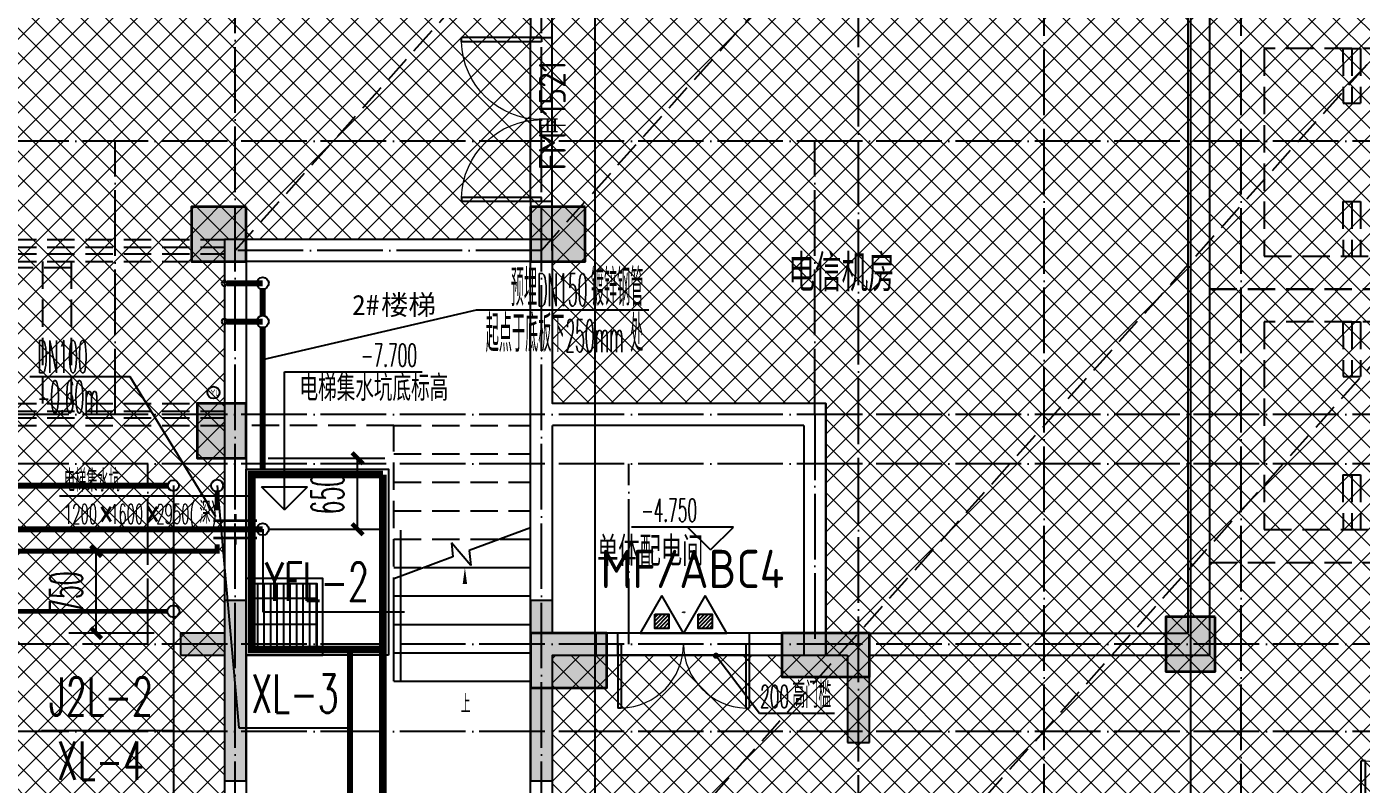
# Model space of a CAD drawing. Extents: x 27938 to 1507990, y 110129 to 923079.
# Drawn here: x 695102 to 707311, y 671979 to 678908 of the extents above; entities that cross this region are included whole.
import ezdxf
from ezdxf.xclip import XClip

# ---------------------------------------------------------------- set-up
doc = ezdxf.new("R2010")
doc.units = 0
doc.header["$LTSCALE"] = 1000
doc.header["$MEASUREMENT"] = 0
doc.header["$XCLIPFRAME"] = 0
for name, pattern in [('#P_--_20B1_001_t3$0$DASH', [0.35, 0.25, -0.1]), ('__DASH', [0.35, 0.25, -0.1]), ('DASH', [0.35, 0.25, -0.1]), ('DOTE', [2.4200000000000004, 2, -0.2, 0.02, -0.2])]:
    doc.linetypes.add(name, pattern=pattern)
for name, color, linetype in [('----建筑底图', 8, 'Continuous'), ('COLUMN', 9, 'Continuous'), ('DIM_ELEV', 3, 'Continuous'), ('DIM_LEAD', 3, 'Continuous'), ('DIM_SYMB', 3, 'Continuous'), ('DIM_不分区消火栓', 1, 'Continuous'), ('DIM_压力废', 3, 'Continuous'), ('DIM_废水', 31, 'Continuous'), ('DIM_给水', 3, 'Continuous'), ('DOOR_FIRE', 4, 'Continuous'), ('DOOR_FIRE_TEXT', 7, 'Continuous'), ('DOTE', 1, 'Continuous'), ('EQUIP_污水', 7, 'Continuous'), ('EQUIP_消防', 7, 'Continuous'), ('EQUIP_灭火器', 7, 'Continuous'), ('HS-A-停车位（标准）', 9, 'Continuous'), ('HS-A-墙-砖', 2, 'Continuous'), ('PIPE-不分区消火栓', 1, 'TG_X'), ('PIPE-压力废', 31, 'YF'), ('PIPE-废水', 31, 'TG_F'), ('PIPE-给水中', 72, 'J2'), ('PUB_HATCH', 8, 'Continuous'), ('PUB_TEXT', 4, 'Continuous'), ('STAIR', 2, 'Continuous'), ('TEXT_灭火器', 7, 'Continuous'), ('TWT_DIM', 3, 'Continuous'), ('TWT_LEAD', 3, 'Continuous'), ('VALVE_污水', 7, 'Continuous'), ('VPIPE-不分区消火栓', 1, 'Continuous'), ('VPIPE-压力废', 31, 'YF'), ('VPIPE-废水', 31, 'Continuous'), ('VPIPE-给水中', 72, 'J2'), ('VPIPE-雨水', 4, 'Y'), ('WALL', 9, 'Continuous'), ('WINDOW', 4, 'Continuous'), ('人防集水坑', 11, 'Continuous'), ('排水', 155, 'Continuous')]:
    doc.layers.add(name, color=color, linetype=linetype)
doc.layers.add('填充', color=251, linetype='Continuous', lineweight=5)
doc.layers.add('砼柱', color=2, linetype='Continuous', lineweight=35)
doc.styles.add('_TCH_DIM', font='SIMPLEX.shx', dxfattribs={"width": 0.7, "bigfont": 'GBCBIG.shx'})
doc.styles.add('_TCH_DIM_T3', font='SIMPLEX.shx', dxfattribs={"width": 0.4941176470588236, "bigfont": 'GBCBIG.shx'})
doc.styles.add('_TCH_WINDOW', font='SIMPLEX.shx', dxfattribs={"width": 0.7, "height": 3.5, "bigfont": 'GBCBIG.shx'})
doc.styles.add('_TWT_SERIAL', font='SIMPLEX', dxfattribs={"width": 0.8, "height": 3.5, "bigfont": 'HZTXT'})
doc.styles.get("Standard").update_dxf_attribs({"font": 'gbenor.shx', "bigfont": 'gbcbig.shx'})
doc.styles.add('TG_LINETYPE', font='SIMPLEX', dxfattribs={"width": 0.8, "height": 3, "bigfont": 'HZTXT'})
doc.styles.add('黑体', font='simhei.ttf')
doc.linetypes.add('J2', pattern='A,3,-0.2,["J2",Standard,S=0.25,R=0,X=-0.1,Y=-0.115],-0.35', length=3.55)
doc.linetypes.add('TG_F', pattern='A,2,-0.3,["F",TG_LINETYPE,S=0.1,R=0,X=-0.23,Y=-0.15],0', length=2.3)
doc.linetypes.add('TG_X', pattern='A,2,-0.229,["X",TG_LINETYPE,S=0.1,R=0,X=-0.229,Y=-0.15],0', length=2.229)
doc.linetypes.add('Y', pattern='A,3,-0.2,["Y",Standard,S=0.25,R=0,X=-0.1,Y=-0.115],-0.2', length=3.4)
doc.linetypes.add('YF', pattern='A,3,-0.2,["YF",Standard,S=0.25,R=0,X=-0.1,Y=-0.115],-0.35', length=3.55)
doc.dimstyles.new('_TWT_ARCH&&100', dxfattribs={"dimtxt": 297.5, "dimasz": 100, "dimexe": 250, "dimexo": 300, "dimgap": 126.25, "dimtad": 1, "dimdec": 0, "dimzin": 0, "dimdsep": 46, "dimtxsty": '_TCH_DIM_T3', "dimblk": 'ARCHTICK', "dimcen": 0.09, "dimclrt": 7, "dimazin": 2, "dimtfac": 1, "dimtdec": 0, "dimtix": 1, "dimtmove": 2, "dimatfit": 3, "dimfxl": 1, "dimtolj": 1, "dimtzin": 0, "dimarcsym": 0})

# ---------------------------------------------------------------- blocks, each defined once
blk = doc.blocks.new('A$C25A378E3')
at = {"layer": 'HS-A-停车位（标准）', "color": 0, "linetype": 'DASH'}
for p, q in [((299.9288666398497, 4280.200665866025), (299.9276344913524, 4120.200664976728)), ((299.9288666398497, 4280.200665866025), (799.9285807174165, 4280.00894703425)), ((799.9285807174165, 4280.00894703425), (799.9273485837039, 4120.008946264163)), ((1699.929113851395, 4280.193678615266), (1699.927881702897, 4120.19367778569)), ((1699.929113851395, 4280.193678615266), (2199.928827928961, 4280.001959843212)), ((2199.928827928961, 4280.001959843212), (2199.927595795365, 4120.001958953799)), ((299.9282505712472, 4200.200665451237), (799.9279646449722, 4200.00894667895)), ((1699.928497782676, 4200.193678200361), (2199.928211856517, 4200.001959428308)), ((299.9276344913524, 4120.200664976728), (799.9273485837039, 4120.008946264163)), ((1699.927881702897, 4120.19367778569), (2199.927595795365, 4120.001958953799)), ((300.0205537431175, 1700.046125917463), (-199.9740653929766, 2550.049336581258)), ((2200.020893819514, 1700.035927985562), (2700.026429273654, 2550.032717227354))]:
    blk.add_line(p, q, dxfattribs=at)
for points in [[(1.164153218269348e-10, 5499.999999999884), (2499.999999842257, 5499.971898506512), (2499.938176556607, -0.02810114610474557), (-0.06182328553404659, 3.472669050097466e-07)], [(299.9943796824664, 4999.996627852321), (2199.994379562442, 4999.975270717288), (2199.938176575466, -0.02472896687686443), (299.9381766954903, -0.003371831844560802)]]:
    blk.add_lwpolyline(points, close=True, dxfattribs=at)
blk = doc.blocks.new('GFDGFSDFGD')
at = {"layer": 'PUB_HATCH'}
for points in [[(456616.6242655183, 374623.7242225614), (456616.6242654981, 373473.7248242935), (456816.624265223, 373473.7248242934), (456816.6242654804, 375123.7248242187), (456616.624265801, 375123.7248242187), (456616.6242662019, 374823.7242225614), (456216.6242662019, 374823.7242225614), (456216.6242662019, 374623.7242225614)], [(459616.6248536643, 374623.7242225614), (460016.6248529807, 374623.7242225614), (460016.6248529807, 374823.7242225614), (459616.6248529807, 374823.7242225614), (459616.6248533645, 375123.7248241485), (459416.6248537279, 375123.7248241486), (459416.6248539787, 373473.7248243818), (459616.6248536407, 373473.7248243819)], [(461916.709151936, 374823.7249912273), (461916.7092202038, 374623.7240320508), (462316.6248621864, 374623.7242368265), (462316.6248093613, 373823.7245942427), (462516.6239908519, 373823.7238780342), (462516.6245610018, 374823.7248459149)]]:
    blk.add_hatch(color=0, dxfattribs=at).paths.add_polyline_path(points)
at = {"layer": 'COLUMN', "color": 0}
for p, q in [((456816.6242654804, 375123.7248242187), (456616.624265801, 375123.7248242187)), ((456616.624265801, 375123.7248242187), (456616.6242662019, 374823.7242225614)), ((456816.624265223, 373473.7248242934), (456816.6242654804, 375123.7248242187)), ((459616.6248533645, 375123.7248241485), (459416.6248537279, 375123.7248241486)), ((459416.6248537279, 375123.7248241486), (459416.6248539787, 373473.7248243818)), ((459616.6248529807, 374823.7242225614), (459616.6248533645, 375123.7248241485)), ((456616.6242662019, 374823.7242225614), (456216.6242662019, 374823.7242225614)), ((456216.6242662019, 374823.7242225614), (456216.6242662019, 374623.7242225614)), ((460016.6248529807, 374823.7242225614), (459616.6248529807, 374823.7242225614)), ((460016.6248529807, 374623.7242225614), (460016.6248529807, 374823.7242225614)), ((461916.709151936, 374823.7249912273), (461916.7092202038, 374623.7240320508)), ((462516.6245610018, 374823.7248459149), (461916.709151936, 374823.7249912273)), ((462516.6239908519, 373823.7238780342), (462516.6245610018, 374823.7248459149)), ((456216.6242662019, 374623.7242225614), (456616.6242655183, 374623.7242225614)), ((456616.6242655183, 374623.7242225614), (456616.6242654981, 373473.7248242935)), ((459616.6248536643, 374623.7242225614), (460016.6248529807, 374623.7242225614)), ((459616.6248536407, 373473.7248243819), (459616.6248536643, 374623.7242225614)), ((461916.7092202038, 374623.7240320508), (462316.6248621864, 374623.7242368265)), ((462316.6248621864, 374623.7242368265), (462316.6248093613, 373823.7245942427)), ((462316.6248093613, 373823.7245942427), (462516.6239908519, 373823.7238780342)), ((456616.6242654981, 373473.7248242935), (456816.624265223, 373473.7248242934)), ((459416.6248539787, 373473.7248243818), (459616.6248536407, 373473.7248243819))]:
    blk.add_line(p, q, dxfattribs=at)
blk = doc.blocks.new('FSFSFASFSFESFSEF')
at = {"layer": '人防集水坑', "linetype": '#P_--_20B1_001_t3$0$DASH'}
for points in [[(287066.5787021446, 762315.5335229032), (287066.5787021536, 762350.5335229018), (287101.5787021637, 762350.5335229032)], [(287066.5787021446, 762315.5335229032), (287101.5787021536, 762315.5335229018), (287101.5787021637, 762350.5335229032)], [(287066.5787021446, 760715.5335229153), (287101.5787021536, 760715.5335229018), (287101.5787021637, 760680.5335229153)], [(287066.5787021446, 760715.5335229153), (287066.5787021536, 760680.5335229018), (287101.5787021637, 760680.5335229153)]]:
    blk.add_hatch(color=0, dxfattribs=at).paths.add_polyline_path(points)
at = {"layer": '人防集水坑', "ltscale": 0.8}
h = blk.add_hatch(dxfattribs=at)
h.set_pattern_fill('GRATE', color=0, scale=75, style=0)
h.set_pattern_definition([(270, (-806039.3574039747, 23438904.07928268), (59.53125, -1.822618869043522e-14), []), (360, (-806039.3574039747, 23438904.07928268), (8.748522416193854e-14, 238.125), [])])
h.paths.add_polyline_path([(286466.5787021541, 761315.5335229017), (287066.5787021541, 761315.5335229017), (287066.5787021541, 760715.5335229017), (286466.5787021541, 760715.5335229017)])
at = {"layer": '人防集水坑', "color": 0, "linetype": '#P_--_20B1_001_t3$0$DASH', "ltscale": 0.5, "const_width": 70}
for points in [[(285866.5787021536, 762315.5335229016), (287066.5787021536, 762315.5335229018)], [(285866.5787021532, 760715.5335229019), (285866.5787021532, 762315.5335229019)], [(287066.5787021536, 760715.5335229018), (287066.5787021536, 762315.5335229018)], [(285866.5787021536, 760715.5335229018), (286166.5787021536, 760715.5335229018)], [(286166.5787021536, 760715.5335229018), (287066.5787021536, 760715.5335229018)]]:
    blk.add_lwpolyline(points, dxfattribs=at)
at = {"layer": '人防集水坑', "color": 0}
for points in [[(287116.5787021541, 760665.5335229017), (286416.5787021541, 760665.5335229017), (286416.5787021541, 761365.5335229017), (287116.5787021541, 761365.5335229017)], [(287066.5787021541, 760715.5335229017), (286466.5787021541, 760715.5335229017), (286466.5787021541, 761315.5335229017), (287066.5787021541, 761315.5335229017)]]:
    blk.add_lwpolyline(points, close=True, dxfattribs=at)
at = {"layer": '排水', "color": 0}
blk.add_lwpolyline([(285816.5787021536, 760665.5335229018), (287116.5787021536, 760665.5335229018), (287116.5787021534, 762365.5335229018), (285816.5787021534, 762365.5335229018)], close=True, dxfattribs=at)
blk = doc.blocks.new('DFBFBFBGF')
at = {"layer": 'STAIR', "color": 0, "linetype": '#P_--_20B1_001_t3$0$DASH'}
for p, q in [((293136.325158803, 754230.1456084143), (287316.5787030022, 754230.1456084143)), ((293136.3251588018, 754030.1456084143), (293136.325158803, 754230.1456084143)), ((293136.3251588031, 754160.1456084616), (287316.5787030022, 754160.1456084708)), ((293136.3251588029, 754100.1456084616), (287316.5787030022, 754100.1456084704)), ((293136.3251588018, 754030.1456084143), (287316.5787030022, 754030.1456084145)), ((293136.325158803, 754030.1456084299), (288716.325158803, 754030.1456084299)), ((288716.325158803, 752730.1456084299), (288716.325158803, 754030.1456084299)), ((288976.325158803, 752730.1456084299), (288976.325158803, 754030.1456084299)), ((289236.325158803, 752730.1456084299), (289236.325158803, 754030.1456084299)), ((289496.325158803, 752730.1456084299), (289496.325158803, 754030.1456084299)), ((289756.325158803, 752730.1456084299), (289756.325158803, 754030.1456084299)), ((290016.325158803, 752730.1456084299), (290016.325158803, 754030.1456084299)), ((290276.325158803, 752730.1456084299), (290276.325158803, 754030.1456084299)), ((290536.325158803, 752730.1456084299), (290536.325158803, 754030.1456084299)), ((290796.325158803, 752730.1456084299), (290796.325158803, 754030.1456084299)), ((291056.325158803, 752730.1456084299), (291056.325158803, 754030.1456084299)), ((291316.325158803, 752730.1456084299), (291316.325158803, 754030.1456084299)), ((291576.325158803, 752730.1456084299), (291576.325158803, 754030.1456084299)), ((291836.325158803, 752730.1456084299), (291836.325158803, 754030.1456084299)), ((292096.325158803, 752730.1456084299), (292096.325158803, 754030.1456084299)), ((292356.325158803, 752730.1456084299), (292356.325158803, 754030.1456084299)), ((292616.325158803, 752730.1456084299), (292616.325158803, 754030.1456084299)), ((292876.325158803, 752730.1456084299), (292876.325158803, 754030.1456084299)), ((293136.325158803, 752730.1456084299), (293136.325158803, 754030.1456084299)), ((288716.325158803, 753970.1456084145), (293136.3251588018, 753970.1456083918)), ((293136.325158803, 752730.1456083826), (287316.5787030022, 752730.1456085002)), ((293136.3251588031, 752660.1456084299), (287316.5787030022, 752660.1456085349)), ((293136.325158803, 752730.1456084299), (288716.325158803, 752730.1456084299)), ((293136.3251588018, 752530.1456083826), (293136.325158803, 752730.1456083826)), ((293136.3251588029, 752600.1456084299), (287316.5787030022, 752600.1456085352)), ((293136.3251588018, 752530.1456083826), (287316.5787030022, 752530.1456085071))]:
    blk.add_line(p, q, dxfattribs=at)
blk.add_lwpolyline([(293136.325158803, 754230.1456084143), (294636.325158803, 754230.1456084143), (294636.325158803, 752530.1456083859), (293136.325158803, 752530.1456083859)], close=True, dxfattribs=at)
blk = doc.blocks.new('$DorLib2D$00000002')
at = {"color": 0}
for p, q in [((-0.5, -5.684341886080802e-17), (-0.5000000000000007, 0.4875)), ((-0.4750000000000007, 0.4875), (-0.5000000000000007, 0.4875)), ((-0.475, -2.842170943040401e-17), (-0.4750000000000007, 0.4875)), ((0.475, -2.842170943040401e-17), (0.4750000000000007, 0.4875)), ((0.4750000000000007, 0.4875), (0.5000000000000007, 0.4875)), ((0.5, -5.684341886080802e-17), (0.5000000000000007, 0.4875)), ((-0.5, -5.684341886080802e-17), (-0.475, -2.842170943040401e-17)), ((0.5, -5.684341886080802e-17), (0.475, -2.842170943040401e-17))]:
    blk.add_line(p, q, dxfattribs=at)
at = {"color": 0, "lineweight": 13}
for centre, start, end in [((-0.4875, -4.263256414560601e-17), 0, 88.53071641864632), ((0.4875, -4.263256414560601e-17), 91.4692835813537, 180)]:
    blk.add_arc(centre, 0.4875, start, end, dxfattribs=at)
blk = doc.blocks.new('A$C74D73064')
at = {"layer": 'PUB_HATCH'}
for points in [[(-33882.58693476149, 67722.2538045363), (-34382.58693476149, 67722.2538045363), (-34382.58693476149, 67222.2538045363), (-33882.58693476149, 67222.2538045363)], [(-30782.58693432517, 67722.2538045363), (-31282.58693432517, 67722.2538045363), (-31282.58693432517, 67222.2538045363), (-30782.58693432517, 67222.2538045363)], [(-33882.58693476149, 65922.2538045363), (-34332.58693476149, 65922.2538045363), (-34332.58693476149, 65422.2538045363), (-33882.58693476149, 65422.2538045363)], [(-25019.96489886742, 63972.2538045363), (-25469.96489886742, 63972.2538045363), (-25469.96489886742, 63472.2538045363), (-25019.96489886742, 63472.2538045363)], [(-30582.58698320482, 63822.25712303724), (-31282.58698320482, 63822.25712303724), (-31282.58698320482, 63322.25712303724), (-30582.58698320482, 63322.25712303724)], [(-28182.58698320482, 63822.25780798984), (-28982.58698320482, 63822.25780798984), (-28982.58698320482, 63422.25780798984), (-28182.58698320482, 63422.25780798984)]]:
    blk.add_hatch(color=0, dxfattribs=at).paths.add_polyline_path(points)
at = {"layer": '填充'}
h = blk.add_hatch(dxfattribs=at)
h.set_pattern_fill('ANSI37', color=0, scale=100, style=0)
h.set_pattern_definition([(45, (-58932.59737397294, 57522.26104246161), (-112.2532015133644, 112.2532015133644), []), (135, (-58932.59737397294, 57522.26104246161), (-112.2532015133644, -112.2532015133644), [])])
h.paths.add_polyline_path([(-28582.20772475161, 63622.2570350687), (-28582.20890245802, 65922.252540029), (-31082.20886589878, 65922.25773966254), (-31082.20886430296, 67422.25669230393), (-34082.20887118683, 67422.25669230393), (-34082.5505323289, 61422.52727940516), (-34382.55262216722, 61422.52582009928), (-34382.55222541018, 59622.25773173547), (-33932.5515145692, 59622.2577317995), (-33932.55151562626, 57522.26104230864), (-31232.5515145688, 57522.26104231901), (-31232.55151457246, 58222.25803410448), (-26482.5588239741, 58222.25908061885), (-26482.55882388545, 61422.52588570467), (-31082.54780066613, 61422.5036801016), (-31082.20886828407, 63622.25710920373)], flags=16)
h.paths.add_polyline_path([(-59182.59378983884, 67422.25693499309), (-59182.60076967761, 66022.25774936203), (-61682.59744094015, 66022.25774936262), (-61682.59688383213, 63622.25835219189), (-59082.59691299131, 63622.25281810621), (-59082.59639067558, 61422.52727955813), (-59382.5984805139, 61422.52582025225), (-59382.59808375686, 59622.25773188844), (-58932.59737291589, 59622.25773195247), (-58932.59737397294, 57522.26104246161), (-56232.59737291548, 57522.26104247198), (-56232.59737291915, 58222.25803425745), (-51482.60468232079, 58222.25908077182), (-51482.60468223214, 61422.52588585764), (-56082.59365901281, 61422.50368025457), (-56082.58671280812, 67422.25358231028)], flags=16)
h.paths.add_polyline_path([(-72082.59762963868, 70322.25773198775), (-18082.61076209735, 70322.25773198775), (-18082.61076209735, 50822.25773316459), (-72082.59762963868, 50822.25773316459)])
at = {"color": 0}
blk.add_lwpolyline([(-28582.20772475161, 63622.2570350687), (-28582.20890245802, 65922.252540029), (-31082.20886589878, 65922.25773966254), (-31082.20886430296, 67422.25669230393), (-34082.20887118683, 67422.25669230393), (-34082.5505323289, 61422.52727940516), (-34382.55262216722, 61422.52582009928), (-34382.55222541018, 59622.25773173547), (-33932.5515145692, 59622.2577317995), (-33932.55151562626, 57522.26104230864), (-31232.5515145688, 57522.26104231901), (-31232.55151457246, 58222.25803410448), (-26482.5588239741, 58222.25908061885), (-26482.55882388545, 61422.52588570467), (-31082.54780066613, 61422.5036801016), (-31082.20886828407, 63622.25710920373)], close=True, dxfattribs=at)
at = {"layer": 'DIM_ELEV', "color": 0}
for p, q in [((-33532.9594851174, 64951.38556551898), (-33532.9594851174, 66211.61942421296)), ((-33532.9594851174, 66211.61942421296), (-32272.53383629862, 66211.61942421296)), ((-33532.9594851174, 64951.38556551898), (-33742.9594851174, 65161.38556551898)), ((-33742.9594851174, 65161.38556551898), (-33322.9594851174, 65161.38556551898)), ((-33532.9594851174, 64951.38556551898), (-33322.9594851174, 65161.38556551898)), ((-29426.24286330177, 64792.87010538171), (-30357.1315248179, 64792.87010538171)), ((-29636.24286330177, 64582.87010538171), (-29846.24286330177, 64792.87010538171)), ((-29636.24286330177, 64582.87010538171), (-29426.24286330177, 64792.87010538171))]:
    blk.add_line(p, q, dxfattribs=at)
at = {"layer": 'DIM_LEAD', "color": 0}
for p, q in [((-34512.22745064838, 65075.22024828242), (-35591.79200682863, 65075.22024828242)), ((-33824.64661690179, 65075.22024828242), (-34512.22745064838, 65075.22024828242)), ((-29585.35390196886, 63615.69421424752), (-29187.36394216534, 63089.71394775994)), ((-29187.36394216534, 63089.71394775994), (-28501.32001659872, 63089.71394775994))]:
    blk.add_line(p, q, dxfattribs=at)
at = {"layer": 'DIM_LEAD', "color": 0, "const_width": 28}
for points in [[(-33810.64661690179, 65075.22024828242, 1), (-33838.64661690179, 65075.22024828242, 1)], [(-29593.80143584403, 63626.85840572867, 1), (-29576.90636809369, 63604.53002276636, 1)]]:
    blk.add_lwpolyline(points, format="xyb", close=True, dxfattribs=at)
at = {"layer": 'DIM_SYMB', "color": 0}
blk.add_lwpolyline([(-31882.39792849228, 63317.52165654267, 0, 0, 0), (-31882.40306981123, 64422.41310395161, 0, 40.00000000000001, 0), (-31882.40237182607, 64272.41310395323, 0, 0, 0)], format="xyseb", dxfattribs=at)
at = {"layer": 'DOOR_FIRE', "color": 0}
for p, q in [((-31282.59753496951, 67768.75677561574), (-31282.59753496951, 69268.75677561574)), ((-31082.59753496951, 67768.75677561574), (-31082.59753496951, 69268.75677561574))]:
    blk.add_line(p, q, dxfattribs=at)
at = {"layer": 'DOTE', "color": 0}
for p, q in [((-30694.96489887033, 128076.6066358481), (-30694.96489887033, 3986.254199284944)), ((-25244.96489887015, 128076.6066358481), (-25244.96489887015, 3986.254199284944))]:
    blk.add_line(p, q, dxfattribs=at)
at = {"layer": 'DOTE', "color": 0, "linetype": 'DOTE', "ltscale": 0.3}
for p, q in [((-31182.39232287736, 67322.52273385518), (-33982.39232719713, 67322.52273385506)), ((-28682.21656736353, 65822.25162266544), (-28682.21656736353, 63722.2516012796))]:
    blk.add_line(p, q, dxfattribs=at)
at = {"layer": 'HS-A-墙-砖', "color": 0}
for p, q in [((-25069.96489891288, 69669.25646165188), (-25069.96489891288, 63622.25448247911)), ((-31282.59753496942, 69469.25646165188), (-31282.59753496948, 69268.75677561552)), ((-31082.59753496959, 69268.75677561552), (-31082.59753496944, 69469.2564616519)), ((-25269.96489891285, 69469.2564616519), (-25269.96489891285, 63822.25454765284)), ((-31282.59753496948, 69268.75677561552), (-31082.59753496959, 69268.75677561552)), ((-31082.59753496963, 67768.75677561581), (-31282.59753496948, 67768.75677561581)), ((-31282.59753496948, 67768.75677561581), (-31282.59753496942, 67422.25669348428)), ((-31082.59753496951, 67322.25708957948), (-31082.59753496963, 67768.75677561581)), ((-28182.59769493737, 63822.25549679016), (-28182.59776011121, 63622.25549679017)), ((-28182.59769493737, 63822.25549679016), (-25269.96489891285, 63822.25454765284)), ((-28182.59776011121, 63622.25549679017), (-25069.96489891288, 63622.25448247911))]:
    blk.add_line(p, q, dxfattribs=at)
at = {"layer": 'PIPE-废水', "color": 0, "linetype": 'DASH', "ltscale": 0.5, "const_width": 70}
blk.add_lwpolyline([(-32632.40549257916, 59622.41135025676), (-32632.40549257916, 63672.41135802795)], dxfattribs=at)
at = {"layer": 'PUB_HATCH', "color": 0}
for points in [[(-33882.58693476149, 67722.2538045363), (-34382.58693476149, 67722.2538045363), (-34382.58693476149, 67222.2538045363), (-33882.58693476149, 67222.2538045363)], [(-30782.58693432517, 67722.2538045363), (-31282.58693432517, 67722.2538045363), (-31282.58693432517, 67222.2538045363), (-30782.58693432517, 67222.2538045363)], [(-33882.58693476149, 65922.2538045363), (-34332.58693476149, 65922.2538045363), (-34332.58693476149, 65422.2538045363), (-33882.58693476149, 65422.2538045363)], [(-25019.96489886742, 63972.2538045363), (-25469.96489886742, 63972.2538045363), (-25469.96489886742, 63472.2538045363), (-25019.96489886742, 63472.2538045363)], [(-30582.58698320482, 63822.25712303724), (-31282.58698320482, 63822.25712303724), (-31282.58698320482, 63322.25712303724), (-30582.58698320482, 63322.25712303724)], [(-28182.58698320482, 63822.25780798984), (-28982.58698320482, 63822.25780798984), (-28982.58698320482, 63422.25780798984), (-28182.58698320482, 63422.25780798984)]]:
    blk.add_lwpolyline(points, close=True, dxfattribs=at)
at = {"layer": 'STAIR', "color": 0, "linetype": '#P_--_20B1_001_t3$0$DASH'}
for p, q in [((-32532.40911903454, 65722.41031201766), (-33882.40549301967, 65722.41031154455)), ((-32532.40911903447, 65722.4103120177), (-31282.409119048, 65722.41612853289)), ((-32532.39823051804, 63382.41031204304), (-32532.40911903447, 65722.4103120177)), ((-31282.39823053157, 63382.41612855822), (-31282.409119048, 65722.41612853289)), ((-32532.40790919931, 65462.41031202052), (-31282.40790921284, 65462.4161285357)), ((-32532.40669936415, 65202.41031202333), (-31282.40669937768, 65202.41612853852)), ((-32532.40548952899, 64942.41031202615), (-31282.40548954253, 64942.41612854134)), ((-32532.40427969383, 64682.41031202897), (-31282.40427970737, 64682.41612854415)), ((-32532.40306985867, 64422.41031203177), (-31282.40306987221, 64422.41612854696)), ((-32532.40186002351, 64162.41031203459), (-31282.40186003705, 64162.41612854978)), ((-32532.40065018836, 63902.41031203741), (-31282.40065020189, 63902.41612855259)), ((-32532.3994403532, 63642.41031204022), (-31282.39944036673, 63642.41612855541)), ((-32532.39823051804, 63382.41031204304), (-31282.39823053157, 63382.41612855822))]:
    blk.add_line(p, q, dxfattribs=at)
at = {"layer": 'STAIR', "color": 0}
for p, q in [((-31282.4047636407, 64786.41589588223), (-31841.95913584125, 64576.91577022212)), ((-31282.39823053111, 63382.41589589743), (-31282.40476364064, 64786.41589588219)), ((-31828.95859052701, 64442.54320672207), (-32003.73568917755, 64646.99175375676)), ((-32003.73568917755, 64646.99175375676), (-31991.53755228729, 64520.91281751841)), ((-31560.18205748176, 64682.41460332437), (-31282.40427970666, 64682.41589588336)), ((-31991.53755228729, 64520.91281751841), (-32532.40258592397, 64318.41007937248)), ((-31841.95913584125, 64576.91577022212), (-31828.95859052701, 64442.54320672207)), ((-32254.62529208349, 64422.41137193017), (-31282.40306987155, 64422.41589588617)), ((-32532.39823051757, 63382.41007938248), (-32532.40258592401, 64318.41007937248)), ((-32532.40186002291, 64162.41007937403), (-31282.40186003644, 64162.41589588898)), ((-32532.4006501878, 63902.41007937684), (-31282.40065020133, 63902.4158958918)), ((-32532.39944035268, 63642.41007937966), (-31282.39944036622, 63642.41589589461)), ((-32532.39823051757, 63382.41007938248), (-31282.39823053111, 63382.41589589743))]:
    blk.add_line(p, q, dxfattribs=at)
blk.add_lwpolyline([(-32472.40447453829, 64763.9462894639), (-32472.39682447474, 63382.41076598177)], dxfattribs=at)
at = {"layer": 'WALL', "color": 0}
for p, q in [((-34082.20887118838, 67422.25669350184), (-34082.20886909653, 61822.41273803917)), ((-31282.59753496942, 67422.25669348428), (-34082.20887118838, 67422.25669350184)), ((-31082.20886590121, 65922.25773966528), (-31082.20886399259, 67322.25669334736)), ((-33882.20887111363, 67222.25669350057), (-33882.20886913389, 61922.4126596018)), ((-31282.20886412892, 67222.25669348425), (-33882.20887111363, 67222.25669350057)), ((-31282.20886603749, 65822.25773979793), (-31282.20886412892, 67222.25669348425)), ((-31282.20886818459, 63722.2571093005), (-31282.20886603749, 65822.25773976385)), ((-28582.20890245481, 65922.25773975597), (-31082.20886590121, 65922.25773966528)), ((-28582.20890245481, 65922.25773975597), (-28582.20888671565, 63622.25710929272)), ((-28782.20890108629, 65722.25773974867), (-31082.20886613979, 65722.25773966523)), ((-31082.20886808242, 63822.25710920183), (-31082.20886613979, 65722.25773966523)), ((-28782.20890108629, 65722.25773974867), (-28782.20888808437, 63822.25710928538)), ((-30482.55029158804, 63822.25710922361), (-31082.20886808242, 63822.25710920183)), ((-30482.55029158078, 63622.25710922368), (-30482.55029158804, 63822.25710922361)), ((-28782.20888808437, 63822.25710928538), (-29282.55029158804, 63822.2571092672)), ((-29282.55029158804, 63822.2571092672), (-29282.55029158078, 63622.25710926727)), ((-31282.20887002484, 61922.41061796582), (-31282.20886818459, 63722.2571093005)), ((-31082.20886828678, 63622.25710920191), (-30482.55029158078, 63622.25710922368)), ((-31082.20887012704, 61822.41053949328), (-31082.20886828678, 63622.25710920191)), ((-29282.55029158078, 63622.25710926727), (-28582.20888671565, 63622.25710929272))]:
    blk.add_line(p, q, dxfattribs=at)
at = {"layer": 'WINDOW', "color": 0}
for p, q in [((-29282.55029158802, 63822.25710926725), (-30482.55029158802, 63822.25710922367)), ((-29282.55029158076, 63622.25710926725), (-30482.55029158076, 63622.25710922367))]:
    blk.add_line(p, q, dxfattribs=at)
at = {"layer": '填充', "color": 0}
blk.add_lwpolyline([(-28582.20772475161, 63622.2570350687), (-28582.20890245802, 65922.252540029), (-31082.20886589878, 65922.25773966254), (-31082.20886430296, 67422.25669230393), (-34082.20887118683, 67422.25669230393), (-34082.5505323289, 61422.52727940516), (-34382.55262216722, 61422.52582009928), (-34382.55222541018, 59622.25773173547), (-33932.5515145692, 59622.2577317995), (-33932.55151562626, 57522.26104230864), (-31232.5515145688, 57522.26104231901), (-31232.55151457246, 58222.25803410448), (-26482.5588239741, 58222.25908061885), (-26482.55882388545, 61422.52588570467), (-31082.54780066613, 61422.5036801016), (-31082.20886828407, 63622.25710920373)], close=True, dxfattribs=at)
at = {"layer": '砼柱', "color": 0, "lineweight": 35}
for points in [[(-33882.58693476149, 67722.2538045363), (-34382.58693476149, 67722.2538045363), (-34382.58693476149, 67222.2538045363), (-33882.58693476149, 67222.2538045363)], [(-30782.58693432517, 67722.2538045363), (-31282.58693432517, 67722.2538045363), (-31282.58693432517, 67222.2538045363), (-30782.58693432517, 67222.2538045363)], [(-33882.58693476149, 65922.2538045363), (-34332.58693476149, 65922.2538045363), (-34332.58693476149, 65422.2538045363), (-33882.58693476149, 65422.2538045363)], [(-25019.96489886742, 63972.2538045363), (-25469.96489886742, 63972.2538045363), (-25469.96489886742, 63472.2538045363), (-25019.96489886742, 63472.2538045363)], [(-30582.58698320482, 63822.25712303724), (-31282.58698320482, 63822.25712303724), (-31282.58698320482, 63322.25712303724), (-30582.58698320482, 63322.25712303724)], [(-28182.58698320482, 63822.25780798984), (-28982.58698320482, 63822.25780798984), (-28982.58698320482, 63422.25780798984), (-28182.58698320482, 63422.25780798984)]]:
    blk.add_lwpolyline(points, close=True, dxfattribs=at)
at = {"color": 169, "xscale": -1}
for name, p in [('DFBFBFBGF', (253234.1732092032, -686807.4887854682)), ('FSFSFASFSFESFSEF', (253234.1732095744, -697043.1221648739))]:
    blk.add_blockref(name, p, dxfattribs=at)
at = {"color": 169}
blk.add_blockref('GFDGFSDFGD', (-490699.1757764646, -311001.4670995241), dxfattribs=at)
at = {"layer": 'DOOR_FIRE', "color": 169, "xscale": -1500, "yscale": 1500, "zscale": 200, "rotation": 90}
blk.add_blockref('$DorLib2D$00000002', (-31182.59753496951, 68518.75677561574), dxfattribs=at)
at = {"layer": 'DOOR_FIRE', "color": 169, "xscale": -1500, "yscale": 1500, "zscale": 200}
blk.add_blockref('$DorLib2D$00000002', (-22932.61424032796, 61922.40135075094), dxfattribs=at)
at = {"layer": 'HS-A-停车位（标准）', "color": 169, "linetype": 'DASH', "xscale": -0.9999999999999998, "rotation": 89.99935596121274}
for p in [(-19569.96489925991, 69469.19463836565), (-19569.96489925991, 66969.19463836565)]:
    blk.add_blockref('A$C25A378E3', p, dxfattribs=at)
at = {"layer": 'WINDOW', "color": 169}
ref = blk.add_blockref('$DorLib2D$00000002', (-29882.55029158439, 63722.25710924546), dxfattribs=dict(at, xscale=1200, yscale=1200, zscale=1200, rotation=180.000000002081))
ref.add_attrib('A', 'JFM1221', (-29890.8802237549, 64011.7818401476), dxfattribs={"layer": 'DOOR_FIRE_TEXT', "ltscale": 0.5, "height": 5.95, "rotation": 2.081075094737757e-09, "style": '_TCH_WINDOW', "width": 0.4941176470588236})
at = {"layer": 'DIM_ELEV', "color": 0, "style": '_TCH_DIM', "width": 0.4941176470588236}
for s, p in [('-7.700', (-32832.53383629862, 66260.61942421296)), ('-4.750', (-30270.3315248179, 64841.87010538171))]:
    blk.add_text(s, height=208.25, dxfattribs=at).set_placement(p)
at = {"layer": 'DIM_LEAD', "color": 0, "style": '_TCH_DIM'}
for s, height, width, p in [('电梯集水坑', 202.5531914893617, 0.7, (-35549.79200682863, 65117.22024828242)), ('1200', 178.5, 0.4941176470588236, (-35549.79200682863, 64823.22024828242)), ('×', 202.5531914893617, 0.7, (-35230.59200682863, 64823.22024828242)), ('1600', 178.5, 0.4941176470588236, (-35127.37924087118, 64823.22024828242)), ('×', 202.5531914893617, 0.7, (-34808.17924087118, 64823.22024828242)), ('2950(', 178.5, 0.4941176470588236, (-34704.96647491373, 64823.22024828242)), ('深', 202.5531914893617, 0.7, (-34310.16647491373, 64823.22024828242)), (')', 178.5, 0.4941176470588236, (-34206.95370895629, 64823.22024828242)), ('高门槛', 236.3120567375886, 0.7, (-28887.8466123434, 63138.71394775994)), ('200', 208.25, 0.4941176470588236, (-29181.8466123434, 63138.71394775994))]:
    blk.add_text(s, height=height, dxfattribs=dict(at, width=width)).set_placement(p)
at = {"layer": 'DIM_SYMB', "color": 0, "style": '_TCH_DIM', "width": 0.7}
blk.add_text('上', height=168.7943262411347, dxfattribs=at).set_placement((-31918.88705729997, 63092.47165654333))
at = {"layer": 'DOOR_FIRE_TEXT', "color": 0}
for s, height, p in [('1521', 245, (-30960.09753496951, 68553.72574724695)), ('甲', 236.3120567375886, (-30960.09753496951, 68381.70447065121)), ('FM', 245, (-30960.09753496951, 68055.03780398454))]:
    blk.add_text(s, height=height, rotation=90, dxfattribs=at).set_placement(p)
at = {"layer": 'PUB_TEXT', "color": 0}
for s, height, p in [('电信机房', 337.5886524822695, (-28923.55199578789, 66947.73334075173)), ('电梯集水坑底标高', 236.3120567375886, (-33395.56919914082, 65946.31466739555)), ('单体配电间', 270.0709219858156, (-30673.47532945953, 64436.42561471171))]:
    blk.add_text(s, height=height, dxfattribs=at).set_placement(p)
at = {"layer": 'PUB_TEXT', "color": 0, "style": '黑体'}
for s, p in [('2#', (-32914.33046448935, 66732.47894180508)), ('楼梯', (-32649.68911427838, 66732.47894180508))]:
    blk.add_text(s, height=184.0084388185654, dxfattribs=at).set_placement(p)
blk = doc.blocks.new('HFHFTHFD')
at = {"layer": 'DOTE', "color": 0, "linetype": 'DOTE', "ltscale": 0.3}
for p, q in [((456716.5787018152, 603949.0803065526), (456716.5787018152, 612948.8100463543)), ((459516.5787027521, 603949.0803065526), (459516.5787027522, 612948.8100463543)), ((462416.5787033328, 604548.8100388076), (462416.5787033596, 612948.8100463543)), ((464116.57870278, 601748.8100473222), (464116.5787021944, 612948.8100463543)), ((465916.5787028704, 601748.8100473222), (465916.5787028704, 612948.8100463543)), ((472616.5787020951, 610948.8100463543), (418616.5787028495, 610948.8100463543)), ((455616.5773428306, 608448.8079394314), (455616.5768775269, 610948.8075475739)), ((462016.5786630883, 608448.8079394411), (462016.5781977847, 610948.8075475836)), ((472616.5787020951, 608448.8100463543), (418616.5787028495, 608448.8100463543)), ((472616.5787020951, 607998.8100463543), (418616.5787028495, 607998.8100463543)), ((455916.5787018151, 606348.8100465569), (455916.5787018152, 607998.8100463542)), ((460316.5787027521, 606348.8100465569), (460316.5787027522, 607998.8100463542)), ((472616.5787020951, 606348.8100465569), (418616.5787028495, 606348.8100465569)), ((472616.5787020951, 605548.8100406288), (418616.5787028495, 605548.8100406289))]:
    blk.add_line(p, q, dxfattribs=at)
blk = doc.blocks.new('$ATTACHMENT$00000214')
h = blk.add_hatch()
h.set_pattern_fill('ANSI31', color=256, scale=200, style=0)
h.set_pattern_definition([(45, (-38543.80223862439, -6842.63859106258), (-17.67766952966369, 17.67766952966369), [])])
h.paths.add_polyline_path([(-64.92232553117356, 1.936813719180464), (64.922325531159, 1.936813719180464), (64.922325531159, -127.9078373431521), (-64.92232553117356, -127.9078373431521)])
for points in [[(0, 171.8081853693711), (-198.3870041439732, -171.8081853693711), (198.3870041439732, -171.8081853693711)], [(-64.92232553117356, 1.936813719180464), (64.922325531159, 1.936813719180464), (64.922325531159, -127.9078373431521), (-64.92232553117356, -127.9078373431521)]]:
    blk.add_lwpolyline(points, close=True)
blk = doc.blocks.new('$TwtSys$00000545')
for p, q in [((0, 343.6163707387168), (-198.3870041440241, 0)), ((198.3870041440241, 0), (0, 343.6163707387168)), ((-198.3870041440241, 0), (198.3870041440241, 0))]:
    blk.add_line(p, q)
at = {"layer": 'EQUIP_消防'}
blk.add_blockref('$ATTACHMENT$00000214', (0, 171.8081853693584), dxfattribs=at)
blk = doc.blocks.new('$VALVE$00000553')
at = {"const_width": 30}
for points in [[(0, 100), (0, 175)], [(0, 100), (-250, 100), (-250, 100)], [(0, 100), (250, 100), (250, 100)], [(-250, -100), (-250, -100), (0, -100)], [(250, -100), (250, -100), (0, -100)], [(0, -175), (0, -100)]]:
    blk.add_lwpolyline(points, dxfattribs=at)
blk = doc.blocks.new('$TwtSys$00000147')
blk.add_circle((0, 0, 1e-08), 25)
blk = doc.blocks.new('_ArchTick')
at = {"color": 0, "linetype": 'ByBlock', "const_width": 0.4}
blk.add_lwpolyline([(-0.5, -0.5), (0.5, 0.5)], dxfattribs=at)
blk = doc.blocks.new('*D1510')
at = {"layer": 'Defpoints', "color": 0}
for p in [(695738.0859726414, 674111.0684693828), (696568.2505077749, 674111.0684693828), (696568.2505077684, 673361.4818806592)]:
    blk.add_point(p, dxfattribs=at)
at = {"layer": 'TWT_DIM', "color": 0, "lineweight": -2}
for p, q in [((696268.2505077749, 674111.0684693828), (695488.0859726414, 674111.0684693828)), ((695738.0859726414, 673361.4818806592), (695738.0859726414, 674111.0684693828)), ((696268.2505077684, 673361.4818806592), (695488.0859726414, 673361.4818806592))]:
    blk.add_line(p, q, dxfattribs=at)
at = {"layer": 'TWT_DIM', "color": 0, "lineweight": -2, "xscale": 100, "yscale": 100, "zscale": 100}
for p, rotation in [((695738.0859726414, 674111.0684693828), 90), ((695738.0859726414, 673361.4818806592), 270)]:
    blk.add_blockref('_ArchTick', p, dxfattribs=dict(at, rotation=rotation))
at = {"layer": 'TWT_DIM', "color": 7, "insert": (695463.0859726412, 673736.2751750211), "char_height": 297.5, "attachment_point": 5, "rotation": 90, "style": '_TCH_DIM_T3'}
blk.add_mtext('\\A1;750', dxfattribs=at)
blk = doc.blocks.new('*D1540')
at = {"layer": 'Defpoints', "color": 0}
for p in [(697010.5298901446, 674961.4785610088), (698128.8740000001, 674961.4785610088), (697010.5298901446, 674311.4814485197)]:
    blk.add_point(p, dxfattribs=at)
at = {"layer": 'TWT_DIM', "color": 0, "lineweight": -2}
for p, q in [((697310.5298901446, 674961.4785610088), (698378.8740000001, 674961.4785610088)), ((698128.8740000001, 674311.4814485197), (698128.8740000001, 674961.4785610088)), ((697310.5298901446, 674311.4814485197), (698378.8740000001, 674311.4814485197))]:
    blk.add_line(p, q, dxfattribs=at)
at = {"layer": 'TWT_DIM', "color": 0, "lineweight": -2, "xscale": 100, "yscale": 100, "zscale": 100}
for p, rotation in [((698128.8740000001, 674961.4785610088), 90), ((698128.8740000001, 674311.4814485197), 270)]:
    blk.add_blockref('_ArchTick', p, dxfattribs=dict(at, rotation=rotation))
at = {"layer": 'TWT_DIM', "color": 7, "insert": (697853.874, 674636.4800047644), "char_height": 297.5, "attachment_point": 5, "rotation": 90, "style": '_TCH_DIM_T3'}
blk.add_mtext('\\A1;650', dxfattribs=at)

msp = doc.modelspace()

# ---------------------------------------------------------------- hatches: boundary and pattern name
at = {"layer": 'PIPE-不分区消火栓'}
for points in [[(696844.103050224, 674111.0684693552), (696844.1030502305, 674088.5684693552), (696866.600745757, 674088.568469353)], [(696844.103050224, 674111.0684693552), (696866.603050106, 674111.0661647294), (696866.600745757, 674088.568469353)]]:
    msp.add_hatch(color=256, dxfattribs=at).paths.add_polyline_path(points)

# ---------------------------------------------------------------- linework, layer by layer
at = {"color": 8, "linetype": '__DASH'}
for p, q in [((697010.7248407091, 676861.4822420848), (714333.3555241671, 696215.5177357937)), ((699810.7248395862, 676861.482242085), (717133.355523044, 696215.5177357937)), ((697160.528478678, 667161.4825022775), (714483.1591621359, 686515.5179959862)), ((699660.7241449538, 667161.4825022775), (716983.3548284116, 686515.5179959862))]:
    msp.add_line(p, q, dxfattribs=at)
at = {"layer": 'DIM_不分区消火栓'}
for p, q in [((696844.1645058895, 674711.0690805252), (697042.582505706, 672494.1294885103)), ((696444.1645034751, 673561.0684693952), (696444.1645033071, 671880.5474885501)), ((697042.582505706, 672494.1294885103), (698049.4818353313, 672494.1294885103))]:
    msp.add_line(p, q, dxfattribs=at)
at = {"layer": 'DIM_压力废'}
for p, q in [((697260.8777786646, 674311.4814484888, -1e-08), (697260.8777785712, 673557.5734870472, -1e-08)), ((697260.9230477546, 674311.4814499101, -1e-08), (697260.9230476794, 673557.5734884685, -1e-08)), ((697260.9230476794, 673557.5734884685, -1e-08), (698557.444454439, 673557.5734884685, -1e-08))]:
    msp.add_line(p, q, dxfattribs=at)
at = {"layer": 'DIM_废水'}
for p, q in [((697260.9230479016, 675863.3039591551), (699217.8591292419, 676317.529437411)), ((699217.8591292419, 676317.529437411), (700794.1391292419, 676317.529437411))]:
    msp.add_line(p, q, dxfattribs=at)
at = {"layer": 'DIM_给水'}
for p, q in [((696444.1645035901, 674711.0690805651), (696444.1645033656, 672466.8594885501)), ((696444.1645033656, 672466.8594885501), (695236.5944543299, 672466.8594885501))]:
    msp.add_line(p, q, dxfattribs=at)
at = {"layer": 'PIPE-不分区消火栓', "const_width": 45}
for points in [[(696844.1588724593, 674656.0690808137), (696844.1414497556, 674485.9686875547)], [(696844.1095551169, 674174.5766850559), (696844.103050224, 674111.0684693145)], [(691594.164503529, 674111.0684697392), (696844.1030502327, 674111.0684693552)]]:
    msp.add_lwpolyline(points, dxfattribs=at)
at = {"layer": 'PIPE-不分区消火栓', "ltscale": 0.5, "const_width": 45}
msp.add_lwpolyline([(696389.1645034751, 673561.0684694006), (691294.1645034739, 673561.0684697692)], dxfattribs=at)
at = {"layer": 'PIPE-压力废', "const_width": 55.00000000000001}
for points in [[(690910.8777786646, 674311.4814492757), (696674.257999996, 674311.4814485614)], [(696665.813, 674311.4814485302), (697260.8777786646, 674311.4814484888)]]:
    msp.add_lwpolyline(points, dxfattribs=at)
at = {"layer": 'PIPE-废水', "const_width": 55.00000000000001}
for points in [[(697260.9230479712, 676561.481450012), (696935.9230479503, 676561.4814500447)], [(697260.9230479419, 676266.481450012), (697260.9230479659, 676506.481450012)], [(697260.9230479364, 676211.481450012), (696935.9230479155, 676211.4814500447)], [(697260.9230478015, 674861.4857927698), (697260.9230479309, 676156.481450012)], [(698060.5754541965, 669161.4857849187), (698060.5754546014, 673211.4857926898)], [(698360.5754541965, 669161.4857848886), (698360.5754546014, 673211.4857926598)]]:
    msp.add_lwpolyline(points, dxfattribs=at)
at = {"layer": 'PIPE-给水中', "ltscale": 0.5, "const_width": 55.00000000000001}
msp.add_lwpolyline([(692444.164503589, 674711.069080824), (696394.1645058895, 674711.0690805309)], dxfattribs=at)
at = {"layer": 'TWT_LEAD'}
for p, q in [((696048.9487808208, 675706.145), (695131.4967808209, 675706.145)), ((696832.8596102044, 674424.674), (696048.9487808208, 675704.39))]:
    msp.add_line(p, q, dxfattribs=at)
at = {"layer": 'VPIPE-不分区消火栓'}
for centre in [(696844.1645058895, 674711.0690805252), (696444.1645034751, 673561.0684693952)]:
    msp.add_circle(centre, 55, dxfattribs=at)
at = {"layer": 'VPIPE-压力废'}
msp.add_circle((697260.9230477546, 674311.4814499101), 55.00000000000001, dxfattribs=at)
at = {"layer": 'VPIPE-废水'}
for centre in [(697260.9230479712, 676561.481450012), (697260.9230479359, 676211.481450012)]:
    msp.add_circle(centre, 55.00000000000001, dxfattribs=at)
at = {"layer": 'VPIPE-给水中'}
msp.add_circle((696444.1645058895, 674711.0690805252), 50, dxfattribs=at)
at = {"layer": 'VPIPE-雨水', "color": 8}
msp.add_circle((696811.1075700897, 675562.1036616976), 55, dxfattribs=at)

# ---------------------------------------------------------------- block references
at = {"layer": '----建筑底图', "color": 8}
ref = msp.add_blockref('A$C74D73064', (730993.1269683774, 609539.2247564725), dxfattribs=at)
XClip(ref).set_block_clipping_path([(-72082.59762963868, 50822.25773316459), (-18082.61076209729, 70322.2577319878)])
at = {"layer": '----建筑底图', "color": 169}
msp.add_blockref('HFHFTHFD', (240293.9511883294, 66912.67244210537), dxfattribs=at)
at = {"color": 8}
msp.add_blockref('GFDGFSDFGD', (240293.9511919126, 298537.7576569484), dxfattribs=at)
at = {"layer": 'EQUIP_污水', "xscale": -1, "rotation": 359.9999999942721}
for p in [(696910.7609723262, 676561.4814500471), (696910.7609722909, 676211.4912380985)]:
    msp.add_blockref('$TwtSys$00000147', p, dxfattribs=at)
at = {"layer": 'EQUIP_灭火器'}
for p in [(700912.1896726453, 673361.481865718), (701308.9636809333, 673361.481865718)]:
    msp.add_blockref('$TwtSys$00000545', p, dxfattribs=at)
at = {"layer": 'VALVE_污水', "xscale": -0.8, "yscale": 0.8, "zscale": 0.8, "rotation": 359.9999999928997}
msp.add_blockref('$VALVE$00000553', (697010.529889427, 674311.4814485199), dxfattribs=at)

# ---------------------------------------------------------------- texts
at = {"layer": 'DIM_不分区消火栓', "color": 7, "style": '_TWT_SERIAL', "width": 0.6400000000000001}
for s, p in [('XL-3', (697158.148501998, 672634.1294885103)), ('XL-4', (695379.5064542714, 672020.5474885501))]:
    msp.add_text(s, height=350, dxfattribs=at).set_placement(p)
at = {"layer": 'DIM_压力废', "color": 7, "style": '_TWT_SERIAL', "width": 0.6400000000000001}
msp.add_text('YFL-2', height=350, dxfattribs=at).set_placement((697282.1414642583, 673656.4636755039, -1e-08))
at = {"layer": 'DIM_废水', "color": 7, "style": '_TCH_DIM_T3'}
for s, height, width, p in [('预埋', 337.5886524822695, 0.4941176470588236, (699530.3193545236, 676352.529437411)), ('镀锌钢管', 337.5886524822695, 0.4941176470588236, (700262.3493920704, 676352.529437411)), ('DN150', 297.5, 0.3487889273356401, (699773.1729214822, 676352.529437411)), ('起点于底板下', 337.5886524822695, 0.4941176470588236, (699301.4482656624, 675932.529437411)), ('250mm', 297.5, 0.3487889273356401, (700030.0089665386, 675932.529437411)), ('处', 337.5886524822695, 0.4941176470588236, (700622.9501430092, 675932.529437411))]:
    msp.add_text(s, height=height, dxfattribs=dict(at, width=width)).set_placement(p)
at = {"layer": 'DIM_给水', "color": 7, "style": '_TWT_SERIAL', "width": 0.6400000000000001}
msp.add_text('J2L-2', height=350, dxfattribs=at).set_placement((695306.5944543299, 672606.8594885501))
at = {"layer": 'PUB_TEXT', "color": 8}
msp.add_text('YL', height=55.9999999999999, rotation=359.7276118970969, dxfattribs=at).set_placement((696780.6414661028, 675534.248184337))
at = {"layer": 'TEXT_灭火器'}
msp.add_text('MF/ABC4', height=350, dxfattribs=at).set_placement((700352.243343456, 673773.8215106045))
at = {"layer": 'TWT_LEAD', "color": 7, "style": '_TCH_DIM_T3', "width": 0.3487889273356401}
for s, p in [('DN100', (695201.4967808209, 675741.145)), ('-0.60m', (695201.4967808209, 675373.645))]:
    msp.add_text(s, height=297.5, dxfattribs=at).set_placement(p)

# ---------------------------------------------------------------- dimensions: what is measured, and where the dimension line sits
at = {"layer": 'TWT_DIM'}
for p1, p2, distance, picture, middle in [((697010.5298901446, 674311.4814485197), (697010.5298901446, 674961.4785610088), -1118.3441098554758, '*D1540', (697853.874, 674636.4800047644)), ((696568.2505077684, 673361.4818806592), (696568.2505077749, 674111.0684693828), 830.1645351335173, '*D1510', (695463.0859726412, 673736.2751750211))]:
    dim = msp.add_aligned_dim(p1=p1, p2=p2, distance=distance, dimstyle='_TWT_ARCH&&100', dxfattribs=at)
    dim.commit()
    dim.dimension.update_dxf_attribs({"geometry": picture, "text_midpoint": middle})

doc.saveas('drawing.dxf')
